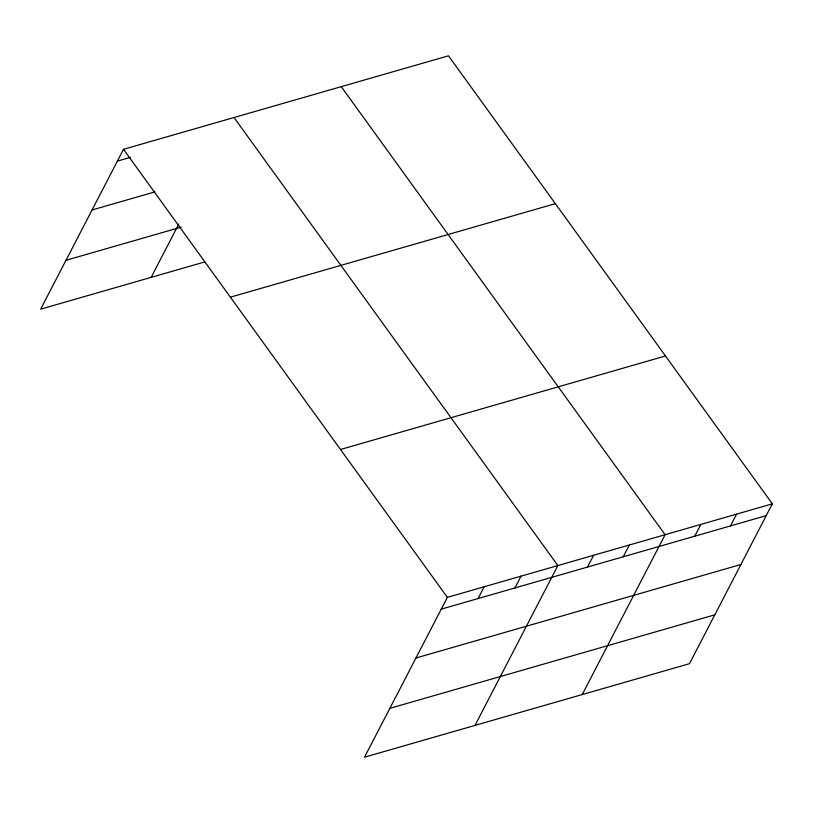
<?xml version="1.0" encoding="UTF-8"?>
<svg xmlns="http://www.w3.org/2000/svg" width="813" height="813" viewBox="0 0 813 813"><rect width="100%" height="100%" fill="white"/><g stroke="black" fill="none" stroke-linecap="round" stroke-linejoin="round"><path stroke-width="1.22" d="M772.35 503.836L447.374 597.362L364.519 757.198L689.495 663.682L772.35 503.836L448.481 55.802L123.505 149.318L40.65 309.164L204.764 261.928M151.147 277.365L178.738 224.134M478.085 598.551L484.202 586.762M514.914 587.951L521.031 576.163M475.005 725.409L557.86 565.563L234.002 117.519M587.494 567.068L593.612 555.279M623.246 556.783L629.353 544.984M582.25 694.546L665.105 534.7L341.247 86.656M694.739 536.214L700.857 524.415M730.491 525.92L736.598 514.131M117.387 161.116L130.456 157.346M92.062 209.967L155.039 191.848M65.975 260.302L181.238 227.132M230.384 297.172L555.36 203.657M340.495 449.508L665.471 355.982M441.256 609.15L766.232 515.635M415.931 658.012L740.907 564.496M389.834 708.347L714.82 614.831M123.505 149.318L447.374 597.362"/></g></svg>
